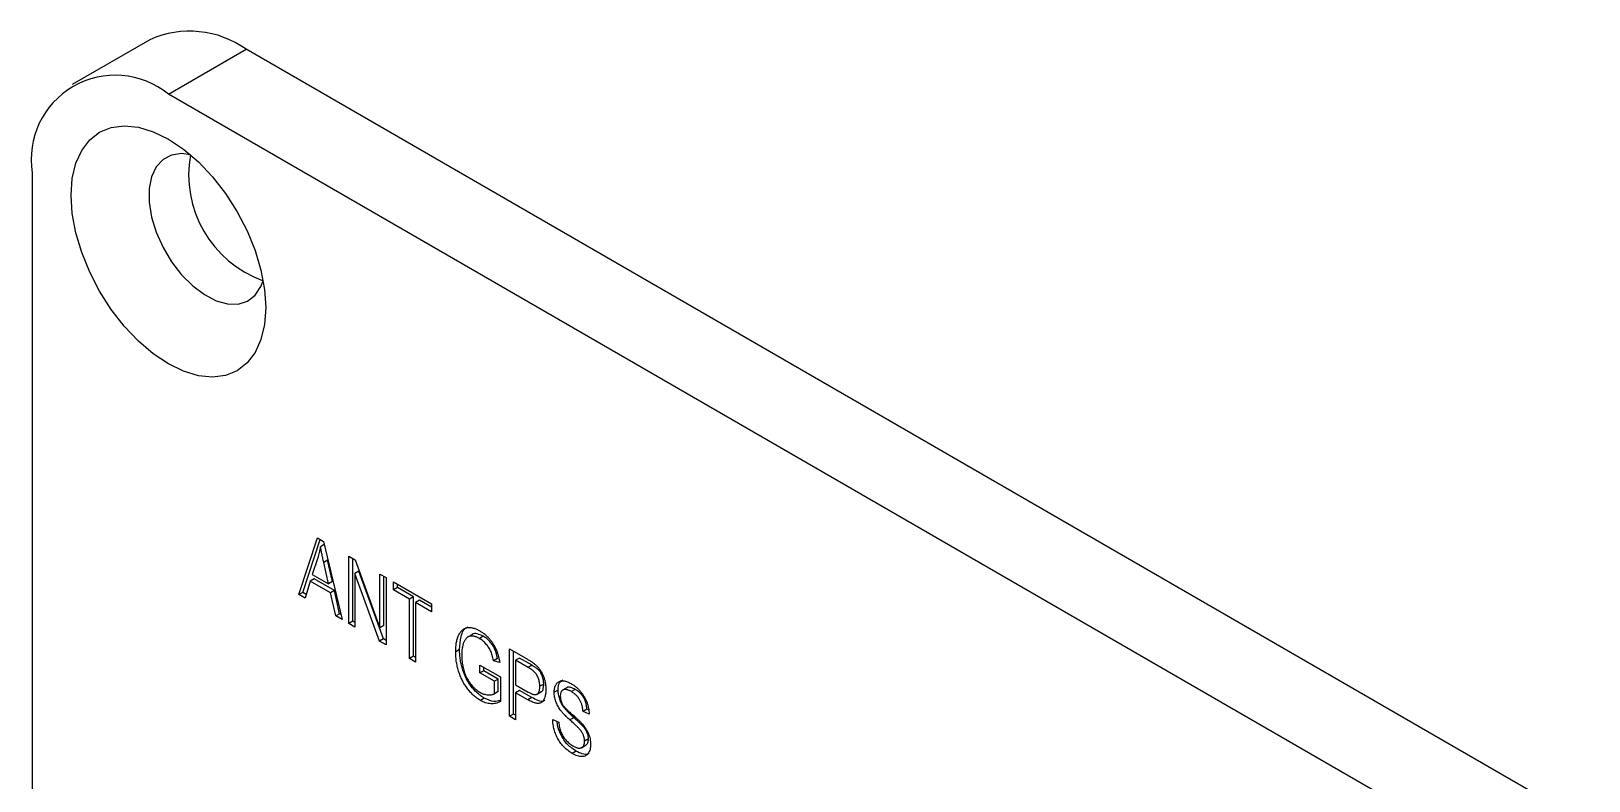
# Model space of a CAD drawing. Header units: millimetres. Extents: x 15 to 205, y 5 to 292.
# Drawn here: x 106.49 to 134.8, y 220.74 to 234.36 of the extents above; entities that cross this region are included whole.
import ezdxf

# ---------------------------------------------------------------- set-up
doc = ezdxf.new("R2010")
doc.units = ezdxf.units.MM

msp = doc.modelspace()

# ---------------------------------------------------------------- linework, layer by layer
at = {"color": 7, "linetype": 'Continuous', "lineweight": 25}
for p, q in [((108.65, 234.207), (107.235, 233.39)), ((108.985, 233.217), (110.4, 234.034)), ((163.715, 203.255), (110.4, 234.034)), ((162.301, 202.439), (108.985, 233.217)), ((106.51, 231.788), (106.51, 214.232)), ((111.356, 224.125), (111.694, 225.155)), ((111.426, 224.166), (111.742, 225.127)), ((111.694, 225.155), (111.802, 225.093)), ((111.802, 225.093), (112.141, 223.672)), ((111.699, 224.793), (111.599, 224.494)), ((111.815, 225.035), (111.748, 224.996)), ((112.265, 224.825), (112.382, 224.758)), ((112.265, 223.6), (112.265, 224.825)), ((112.335, 223.641), (112.335, 224.784)), ((111.879, 224.75), (111.808, 224.709)), ((111.897, 224.322), (111.808, 224.709)), ((111.968, 224.363), (111.879, 224.75)), ((112.446, 224.553), (112.375, 224.512)), ((112.822, 223.279), (112.375, 224.512)), ((112.375, 224.512), (112.375, 223.537)), ((112.382, 224.758), (112.829, 223.523)), ((112.892, 223.32), (112.446, 224.553)), ((111.563, 224.372), (111.47, 224.059)), ((111.633, 224.412), (111.563, 224.372)), ((111.933, 224.158), (111.563, 224.372)), ((111.599, 224.494), (111.897, 224.322)), ((112.004, 224.198), (111.633, 224.412)), ((111.968, 224.363), (111.897, 224.322)), ((112.829, 224.499), (112.94, 224.436)), ((112.829, 223.523), (112.829, 224.499)), ((112.9, 223.564), (112.9, 224.458)), ((112.94, 224.436), (112.94, 223.211)), ((113.077, 224.356), (113.766, 223.959)), ((113.077, 224.213), (113.077, 224.356)), ((113.148, 224.254), (113.077, 224.213)), ((113.148, 224.254), (113.148, 224.315)), ((113.437, 224.087), (113.148, 224.254)), ((111.426, 224.166), (111.356, 224.125)), ((111.47, 224.059), (111.356, 224.125)), ((111.491, 224.129), (111.426, 224.166)), ((112.004, 224.198), (111.933, 224.158)), ((112.026, 223.738), (111.933, 224.158)), ((112.097, 223.779), (112.004, 224.198)), ((113.367, 224.046), (113.077, 224.213)), ((113.437, 224.087), (113.367, 224.046)), ((113.367, 222.964), (113.367, 224.046)), ((113.437, 223.005), (113.437, 224.087)), ((113.548, 224.023), (113.477, 223.982)), ((113.766, 223.815), (113.477, 223.982)), ((113.477, 223.982), (113.477, 222.901)), ((113.766, 223.897), (113.548, 224.023)), ((113.766, 223.959), (113.766, 223.815)), ((112.097, 223.779), (112.026, 223.738)), ((112.141, 223.672), (112.026, 223.738)), ((112.118, 223.767), (112.097, 223.779)), ((112.335, 223.641), (112.265, 223.6)), ((112.375, 223.537), (112.265, 223.6)), ((112.375, 223.619), (112.335, 223.641)), ((112.9, 223.564), (112.829, 223.523)), ((114.51, 223.403), (114.421, 223.352)), ((114.708, 223.369), (114.637, 223.328)), ((112.892, 223.32), (112.822, 223.279)), ((112.94, 223.211), (112.822, 223.279)), ((112.94, 223.292), (112.892, 223.32)), ((114.278, 223.127), (114.207, 223.086)), ((115.185, 223.139), (115.512, 222.951)), ((115.185, 221.915), (115.185, 223.139)), ((115.256, 221.955), (115.256, 223.099)), ((113.437, 223.005), (113.367, 222.964)), ((113.477, 222.901), (113.367, 222.964)), ((113.477, 222.982), (113.437, 223.005)), ((114.648, 222.845), (115.02, 222.63)), ((114.648, 222.702), (114.648, 222.845)), ((114.718, 222.743), (114.718, 222.804)), ((114.966, 222.966), (114.896, 222.925)), ((115.006, 222.893), (114.896, 222.925)), ((115.366, 222.974), (115.295, 222.933)), ((115.295, 222.933), (115.295, 222.487)), ((115.524, 222.801), (115.295, 222.933)), ((115.594, 222.842), (115.366, 222.974)), ((115.594, 222.842), (115.524, 222.801)), ((114.718, 222.743), (114.648, 222.702)), ((114.909, 222.551), (114.648, 222.702)), ((114.98, 222.592), (114.718, 222.743)), ((114.98, 222.592), (114.909, 222.551)), ((114.909, 222.326), (114.909, 222.551)), ((114.98, 222.367), (114.98, 222.592)), ((115.02, 222.63), (115.02, 222.182)), ((114.726, 222.245), (114.655, 222.205)), ((114.98, 222.367), (114.909, 222.326)), ((115.295, 222.487), (115.526, 222.354)), ((115.366, 222.385), (115.295, 222.344)), ((115.519, 222.215), (115.295, 222.344)), ((115.295, 222.344), (115.295, 221.851)), ((115.59, 222.256), (115.366, 222.385)), ((115.59, 222.256), (115.519, 222.215)), ((115.678, 222.314), (115.766, 222.365)), ((115.807, 222.501), (115.736, 222.46)), ((116.068, 222.391), (115.998, 222.351)), ((116.234, 222.439), (116.145, 222.388)), ((116.38, 222.404), (116.309, 222.363)), ((115.256, 221.955), (115.185, 221.915)), ((115.295, 221.933), (115.256, 221.955)), ((116.592, 222.043), (116.521, 222.002)), ((116.631, 221.955), (116.521, 222.002)), ((116.621, 222.03), (116.592, 222.043)), ((115.295, 221.851), (115.185, 221.915)), ((115.97, 221.859), (116.08, 221.811)), ((116.354, 221.89), (116.284, 221.849)), ((116.49, 221.344), (116.578, 221.395)), ((116.619, 221.505), (116.549, 221.464)), ((116.395, 221.282), (116.325, 221.241))]:
    msp.add_line(p, q, dxfattribs=at)
at = {"color": 7, "linetype": 'Continuous', "lineweight": 25, "flags": 128}
for points in [[(110.753, 229.339), (110.731, 229.032), (110.667, 228.758), (110.56, 228.523), (110.415, 228.334), (110.235, 228.194), (110.024, 228.108), (109.788, 228.077), (109.532, 228.103), (109.262, 228.183), (108.985, 228.318), (108.709, 228.503), (108.439, 228.733), (108.183, 229.004), (107.946, 229.308), (107.735, 229.637), (107.555, 229.985), (107.41, 230.342), (107.304, 230.699), (107.239, 231.048), (107.218, 231.38), (107.239, 231.687), (107.304, 231.961), (107.41, 232.195), (107.555, 232.385), (107.735, 232.524), (107.946, 232.611), (108.183, 232.641), (108.439, 232.616), (108.709, 232.535), (108.985, 232.401), (109.262, 232.216), (109.532, 231.985), (109.788, 231.715), (110.024, 231.411), (110.235, 231.081), (110.415, 230.734), (110.56, 230.377), (110.667, 230.02), (110.731, 229.671), (110.753, 229.339)], [(109.385, 232.117), (109.225, 232.137), (109.043, 232.111), (108.888, 232.03), (108.765, 231.897), (108.68, 231.718), (108.637, 231.501), (108.637, 231.253), (108.68, 230.985), (108.765, 230.708), (108.888, 230.434), (109.043, 230.174), (109.225, 229.938), (109.427, 229.735), (109.639, 229.575), (109.853, 229.464), (110.061, 229.406), (110.253, 229.404), (110.423, 229.458), (110.563, 229.565), (110.667, 229.722), (110.707, 229.826)]]:
    msp.add_lwpolyline(points, dxfattribs=at)
at = {"color": 7, "linetype": 'Continuous', "lineweight": 25}
for centre, radius, start, end in [((109.373, 232.593), 1.768, 54.5327, 114.1567), ((108.019, 232.033), 1.528, 50.7967, 189.2141), ((111.408, 231.758), 2.055, 169.9255, 250.0663)]:
    msp.add_arc(centre, radius, start, end, dxfattribs=at)
for points, knots in [([(111.748, 224.996), (111.745, 224.978), (111.739, 224.943), (111.727, 224.892), (111.714, 224.841), (111.704, 224.809), (111.699, 224.793)], [0, 0, 0, 0, 0.248875, 0.49742, 0.747941, 1, 1, 1, 1]), ([(111.808, 224.709), (111.805, 224.724), (111.799, 224.752), (111.789, 224.794), (111.781, 224.833), (111.773, 224.87), (111.766, 224.904), (111.759, 224.937), (111.753, 224.967), (111.75, 224.987), (111.748, 224.996)], [0, 0, 0, 0, 0.151074, 0.29495, 0.430719, 0.55996, 0.681357, 0.794418, 0.901243, 1, 1, 1, 1]), ([(114.207, 223.086), (114.207, 223.102), (114.207, 223.134), (114.21, 223.18), (114.215, 223.223), (114.221, 223.263), (114.229, 223.301), (114.24, 223.336), (114.252, 223.369), (114.266, 223.398), (114.281, 223.425), (114.297, 223.449), (114.315, 223.47), (114.334, 223.487), (114.354, 223.502), (114.375, 223.513), (114.397, 223.522), (114.421, 223.527), (114.445, 223.529), (114.471, 223.528), (114.498, 223.525), (114.526, 223.519), (114.555, 223.51), (114.585, 223.498), (114.616, 223.483), (114.637, 223.472), (114.648, 223.466)], [0, 0, 0, 0, 0.053463, 0.105137, 0.155418, 0.204128, 0.251658, 0.298284, 0.343767, 0.388266, 0.431829, 0.473763, 0.514099, 0.553175, 0.591054, 0.628087, 0.664322, 0.700222, 0.735964, 0.771765, 0.807942, 0.844588, 0.881846, 0.920031, 0.959557, 1, 1, 1, 1]), ([(114.278, 223.127), (114.284, 223.207), (114.295, 223.368), (114.356, 223.52), (114.426, 223.536), (114.435, 223.538)], [0, 0, 0, 0, 0.466068, 0.930515, 1, 1, 1, 1]), ([(114.637, 223.328), (114.629, 223.333), (114.614, 223.341), (114.591, 223.352), (114.569, 223.361), (114.548, 223.367), (114.527, 223.372), (114.508, 223.374), (114.489, 223.374), (114.471, 223.372), (114.454, 223.368), (114.438, 223.361), (114.422, 223.353), (114.408, 223.341), (114.394, 223.328), (114.382, 223.312), (114.37, 223.294), (114.359, 223.273), (114.349, 223.251), (114.34, 223.226), (114.333, 223.198), (114.327, 223.169), (114.323, 223.137), (114.319, 223.103), (114.317, 223.066), (114.317, 223.04), (114.317, 223.028)], [0, 0, 0, 0, 0.039685, 0.078083, 0.115732, 0.152035, 0.187856, 0.22295, 0.257949, 0.292709, 0.327632, 0.363189, 0.399401, 0.43625, 0.474911, 0.514631, 0.555789, 0.598863, 0.643197, 0.689157, 0.736131, 0.785147, 0.835845, 0.888456, 0.943369, 1, 1, 1, 1]), ([(114.708, 223.369), (114.671, 223.386), (114.598, 223.421), (114.525, 223.421), (114.502, 223.398), (114.501, 223.397)], [0, 0, 0, 0, 0.489843, 0.978336, 1, 1, 1, 1]), ([(114.648, 223.466), (114.663, 223.456), (114.694, 223.438), (114.738, 223.404), (114.779, 223.368), (114.817, 223.328), (114.851, 223.285), (114.883, 223.239), (114.911, 223.191), (114.932, 223.149), (114.947, 223.114), (114.958, 223.086), (114.968, 223.057), (114.977, 223.027), (114.985, 222.995), (114.993, 222.962), (115, 222.928), (115.004, 222.905), (115.006, 222.893)], [0, 0, 0, 0, 0.08884, 0.172823, 0.25299, 0.330537, 0.406372, 0.480886, 0.555221, 0.630843, 0.670089, 0.710569, 0.753368, 0.798103, 0.845063, 0.894345, 0.945926, 1, 1, 1, 1]), ([(114.966, 222.966), (114.963, 222.983), (114.956, 223.017), (114.943, 223.064), (114.929, 223.107), (114.913, 223.145), (114.895, 223.179), (114.875, 223.212), (114.852, 223.243), (114.827, 223.273), (114.8, 223.301), (114.771, 223.327), (114.74, 223.35), (114.719, 223.363), (114.708, 223.369)], [0, 0, 0, 0, 0.112809, 0.212382, 0.300207, 0.377104, 0.448767, 0.521144, 0.595149, 0.671622, 0.750239, 0.830373, 0.913275, 1, 1, 1, 1]), ([(114.655, 222.205), (114.644, 222.211), (114.624, 222.224), (114.593, 222.245), (114.562, 222.268), (114.533, 222.293), (114.505, 222.319), (114.478, 222.348), (114.451, 222.378), (114.425, 222.41), (114.401, 222.443), (114.377, 222.478), (114.355, 222.514), (114.335, 222.552), (114.315, 222.591), (114.297, 222.631), (114.281, 222.673), (114.265, 222.716), (114.251, 222.759), (114.24, 222.804), (114.23, 222.849), (114.221, 222.896), (114.215, 222.942), (114.21, 222.99), (114.207, 223.038), (114.207, 223.07), (114.207, 223.086)], [0, 0, 0, 0, 0.040148, 0.079613, 0.11807, 0.156206, 0.193673, 0.231029, 0.268512, 0.306059, 0.343763, 0.381446, 0.419308, 0.457555, 0.496773, 0.536532, 0.577305, 0.619549, 0.662812, 0.706677, 0.751934, 0.798478, 0.846404, 0.895869, 0.947035, 1, 1, 1, 1]), ([(114.726, 222.245), (114.715, 222.252), (114.694, 222.264), (114.663, 222.285), (114.633, 222.309), (114.604, 222.333), (114.576, 222.36), (114.548, 222.389), (114.521, 222.419), (114.496, 222.451), (114.471, 222.484), (114.448, 222.519), (114.426, 222.555), (114.405, 222.593), (114.386, 222.632), (114.368, 222.672), (114.351, 222.714), (114.336, 222.756), (114.322, 222.8), (114.31, 222.845), (114.3, 222.89), (114.292, 222.936), (114.285, 222.983), (114.281, 223.031), (114.278, 223.079), (114.278, 223.111), (114.278, 223.127)], [0, 0, 0, 0, 0.040148, 0.079613, 0.11807, 0.156206, 0.193673, 0.231029, 0.268512, 0.306059, 0.343763, 0.381446, 0.419308, 0.457555, 0.496773, 0.536532, 0.577305, 0.619549, 0.662812, 0.706677, 0.751934, 0.798478, 0.846404, 0.895869, 0.947035, 1, 1, 1, 1]), ([(114.896, 222.925), (114.892, 222.942), (114.885, 222.976), (114.873, 223.024), (114.859, 223.066), (114.843, 223.104), (114.825, 223.138), (114.805, 223.171), (114.782, 223.202), (114.756, 223.232), (114.729, 223.26), (114.7, 223.286), (114.669, 223.309), (114.648, 223.322), (114.637, 223.328)], [0, 0, 0, 0, 0.112809, 0.212382, 0.300207, 0.377104, 0.448767, 0.521144, 0.595149, 0.671622, 0.750239, 0.830373, 0.913275, 1, 1, 1, 1]), ([(114.317, 223.028), (114.317, 223.008), (114.318, 222.97), (114.322, 222.912), (114.329, 222.857), (114.339, 222.803), (114.352, 222.752), (114.368, 222.703), (114.387, 222.656), (114.408, 222.611), (114.432, 222.569), (114.458, 222.529), (114.485, 222.492), (114.515, 222.458), (114.546, 222.427), (114.578, 222.399), (114.613, 222.373), (114.636, 222.359), (114.648, 222.352)], [0, 0, 0, 0, 0.0840191, 0.1629848, 0.2372258, 0.307222, 0.3730555, 0.4356387, 0.4958132, 0.5538963, 0.6105178, 0.6656032, 0.7197881, 0.773579, 0.8279738, 0.8833836, 0.9405038, 1, 1, 1, 1]), ([(115.512, 222.951), (115.521, 222.945), (115.539, 222.935), (115.565, 222.919), (115.589, 222.903), (115.611, 222.888), (115.632, 222.873), (115.65, 222.858), (115.667, 222.844), (115.677, 222.834), (115.682, 222.829)], [0, 0, 0, 0, 0.162643, 0.312901, 0.453294, 0.58413, 0.70285, 0.811058, 0.910586, 1, 1, 1, 1]), ([(115.807, 222.501), (115.806, 222.513), (115.806, 222.536), (115.801, 222.572), (115.793, 222.607), (115.782, 222.641), (115.769, 222.673), (115.755, 222.702), (115.739, 222.727), (115.725, 222.746), (115.712, 222.759), (115.7, 222.77), (115.687, 222.781), (115.672, 222.792), (115.655, 222.804), (115.636, 222.816), (115.616, 222.829), (115.602, 222.837), (115.594, 222.842)], [0, 0, 0, 0, 0.09377, 0.18145, 0.264182, 0.343634, 0.418713, 0.486671, 0.549814, 0.609602, 0.641373, 0.677381, 0.718583, 0.764671, 0.815739, 0.871811, 0.933005, 1, 1, 1, 1]), ([(115.682, 222.829), (115.688, 222.823), (115.7, 222.81), (115.717, 222.789), (115.734, 222.768), (115.749, 222.745), (115.764, 222.721), (115.778, 222.695), (115.79, 222.669), (115.802, 222.641), (115.812, 222.613), (115.821, 222.584), (115.829, 222.555), (115.835, 222.525), (115.84, 222.495), (115.843, 222.465), (115.846, 222.434), (115.846, 222.413), (115.846, 222.403)], [0, 0, 0, 0, 0.056072, 0.112012, 0.167171, 0.222811, 0.27891, 0.336355, 0.395158, 0.456072, 0.518045, 0.581404, 0.645662, 0.712108, 0.780061, 0.850885, 0.92373, 1, 1, 1, 1]), ([(115.736, 222.46), (115.736, 222.472), (115.735, 222.495), (115.73, 222.531), (115.723, 222.566), (115.712, 222.6), (115.699, 222.632), (115.684, 222.661), (115.669, 222.686), (115.654, 222.705), (115.641, 222.719), (115.629, 222.729), (115.616, 222.74), (115.601, 222.751), (115.584, 222.763), (115.566, 222.775), (115.545, 222.788), (115.531, 222.796), (115.524, 222.801)], [0, 0, 0, 0, 0.09377, 0.18145, 0.264182, 0.343634, 0.418713, 0.486671, 0.549814, 0.609602, 0.641373, 0.677381, 0.718583, 0.764671, 0.815739, 0.871811, 0.933005, 1, 1, 1, 1]), ([(115.998, 222.351), (115.998, 222.363), (115.998, 222.386), (116.002, 222.418), (116.009, 222.448), (116.018, 222.473), (116.03, 222.496), (116.044, 222.515), (116.061, 222.532), (116.081, 222.545), (116.102, 222.554), (116.126, 222.56), (116.151, 222.561), (116.179, 222.559), (116.208, 222.552), (116.239, 222.542), (116.271, 222.527), (116.294, 222.515), (116.305, 222.509)], [0, 0, 0, 0, 0.065534, 0.128827, 0.189955, 0.249648, 0.308248, 0.366796, 0.425501, 0.485892, 0.546682, 0.606687, 0.667522, 0.729426, 0.793138, 0.859027, 0.927697, 1, 1, 1, 1]), ([(116.068, 222.391), (116.072, 222.443), (116.077, 222.53), (116.132, 222.562), (116.154, 222.576)], [0, 0, 0, 0, 0.585709, 1, 1, 1, 1]), ([(114.648, 222.352), (114.66, 222.345), (114.684, 222.332), (114.72, 222.319), (114.756, 222.31), (114.792, 222.305), (114.827, 222.304), (114.858, 222.307), (114.886, 222.314), (114.902, 222.322), (114.909, 222.326)], [0, 0, 0, 0, 0.12227, 0.248326, 0.378192, 0.51368, 0.647529, 0.772651, 0.889832, 1, 1, 1, 1]), ([(115.02, 222.209), (114.982, 222.195), (114.896, 222.166), (114.787, 222.217), (114.726, 222.245)], [0, 0, 0, 0, 0.443771, 1, 1, 1, 1]), ([(115.846, 222.403), (115.846, 222.389), (115.846, 222.363), (115.842, 222.326), (115.836, 222.293), (115.828, 222.262), (115.818, 222.235), (115.805, 222.211), (115.79, 222.19), (115.773, 222.173), (115.753, 222.159), (115.729, 222.152), (115.702, 222.149), (115.672, 222.152), (115.639, 222.16), (115.602, 222.173), (115.561, 222.191), (115.533, 222.207), (115.519, 222.215)], [0, 0, 0, 0, 0.066633, 0.130318, 0.191414, 0.250222, 0.307644, 0.363778, 0.418941, 0.474177, 0.529339, 0.585724, 0.64416, 0.705484, 0.771261, 0.841987, 0.917917, 1, 1, 1, 1]), ([(115.526, 222.354), (115.535, 222.349), (115.552, 222.34), (115.576, 222.328), (115.599, 222.319), (115.62, 222.313), (115.639, 222.31), (115.656, 222.31), (115.672, 222.313), (115.686, 222.318), (115.697, 222.326), (115.708, 222.337), (115.717, 222.351), (115.724, 222.368), (115.729, 222.387), (115.733, 222.409), (115.735, 222.433), (115.736, 222.451), (115.736, 222.46)], [0, 0, 0, 0, 0.079332, 0.153706, 0.223583, 0.288684, 0.34954, 0.407382, 0.462364, 0.51587, 0.56925, 0.622815, 0.678057, 0.736107, 0.796367, 0.859845, 0.927813, 1, 1, 1, 1]), ([(115.824, 222.211), (115.82, 222.206), (115.795, 222.174), (115.703, 222.198), (115.628, 222.237), (115.59, 222.256)], [0, 0, 0, 0, 0.09205, 0.544798, 1, 1, 1, 1]), ([(115.755, 222.365), (115.759, 222.365), (115.784, 222.367), (115.801, 222.422), (115.805, 222.474), (115.807, 222.501)], [0, 0, 0, 0, 0.078492, 0.538009, 1, 1, 1, 1]), ([(116.284, 221.849), (116.274, 221.858), (116.254, 221.875), (116.227, 221.901), (116.201, 221.926), (116.178, 221.95), (116.157, 221.972), (116.139, 221.993), (116.122, 222.013), (116.103, 222.037), (116.083, 222.069), (116.061, 222.107), (116.042, 222.146), (116.026, 222.187), (116.013, 222.228), (116.004, 222.269), (115.998, 222.311), (115.998, 222.337), (115.998, 222.351)], [0, 0, 0, 0, 0.069613, 0.134156, 0.194122, 0.24927, 0.300398, 0.34646, 0.388252, 0.425903, 0.496106, 0.565535, 0.634846, 0.704759, 0.775666, 0.847725, 0.922418, 1, 1, 1, 1]), ([(116.354, 221.89), (116.344, 221.899), (116.325, 221.916), (116.298, 221.942), (116.272, 221.967), (116.249, 221.99), (116.228, 222.012), (116.209, 222.034), (116.193, 222.054), (116.174, 222.078), (116.153, 222.109), (116.132, 222.148), (116.112, 222.187), (116.097, 222.228), (116.084, 222.269), (116.075, 222.31), (116.069, 222.351), (116.069, 222.378), (116.068, 222.391)], [0, 0, 0, 0, 0.069613, 0.134156, 0.194122, 0.24927, 0.300398, 0.34646, 0.388252, 0.425903, 0.496106, 0.565535, 0.634846, 0.704759, 0.775666, 0.847725, 0.922418, 1, 1, 1, 1]), ([(116.309, 222.363), (116.301, 222.368), (116.286, 222.377), (116.263, 222.386), (116.242, 222.395), (116.223, 222.4), (116.205, 222.403), (116.188, 222.403), (116.173, 222.401), (116.159, 222.396), (116.147, 222.388), (116.137, 222.379), (116.127, 222.369), (116.12, 222.355), (116.115, 222.34), (116.111, 222.324), (116.108, 222.305), (116.108, 222.291), (116.108, 222.284)], [0, 0, 0, 0, 0.080424, 0.155448, 0.227487, 0.294949, 0.359799, 0.42102, 0.481902, 0.540608, 0.598482, 0.655152, 0.710201, 0.765597, 0.821722, 0.879164, 0.938369, 1, 1, 1, 1]), ([(116.108, 222.284), (116.108, 222.271), (116.109, 222.247), (116.115, 222.209), (116.126, 222.173), (116.137, 222.151), (116.142, 222.14)], [0, 0, 0, 0, 0.283774, 0.539584, 0.775645, 1, 1, 1, 1]), ([(116.38, 222.404), (116.353, 222.417), (116.298, 222.444), (116.241, 222.451), (116.225, 222.433), (116.225, 222.433)], [0, 0, 0, 0, 0.4979718, 0.9926168, 1, 1, 1, 1]), ([(116.305, 222.509), (116.321, 222.499), (116.352, 222.48), (116.396, 222.447), (116.437, 222.409), (116.475, 222.367), (116.51, 222.323), (116.54, 222.275), (116.567, 222.226), (116.589, 222.174), (116.607, 222.12), (116.62, 222.065), (116.629, 222.009), (116.63, 221.973), (116.631, 221.955)], [0, 0, 0, 0, 0.091915, 0.17935, 0.26276, 0.343825, 0.423054, 0.500154, 0.577402, 0.656471, 0.73765, 0.820878, 0.907923, 1, 1, 1, 1]), ([(116.521, 222.002), (116.52, 222.013), (116.519, 222.033), (116.514, 222.063), (116.509, 222.091), (116.502, 222.119), (116.493, 222.146), (116.483, 222.171), (116.472, 222.195), (116.459, 222.218), (116.445, 222.24), (116.43, 222.261), (116.413, 222.281), (116.395, 222.3), (116.375, 222.317), (116.354, 222.334), (116.332, 222.349), (116.317, 222.359), (116.309, 222.363)], [0, 0, 0, 0, 0.076573, 0.149323, 0.217219, 0.282087, 0.343266, 0.402231, 0.458477, 0.514151, 0.569073, 0.624353, 0.681191, 0.739404, 0.79983, 0.862831, 0.929646, 1, 1, 1, 1]), ([(116.592, 222.043), (116.591, 222.053), (116.589, 222.073), (116.585, 222.103), (116.579, 222.132), (116.572, 222.16), (116.564, 222.186), (116.554, 222.212), (116.543, 222.236), (116.53, 222.259), (116.516, 222.281), (116.5, 222.302), (116.484, 222.322), (116.465, 222.34), (116.446, 222.358), (116.425, 222.375), (116.403, 222.39), (116.388, 222.399), (116.38, 222.404)], [0, 0, 0, 0, 0.076573, 0.149323, 0.217219, 0.282087, 0.343266, 0.402231, 0.458477, 0.514151, 0.569073, 0.624353, 0.681191, 0.739404, 0.79983, 0.862831, 0.929646, 1, 1, 1, 1]), ([(115.02, 222.182), (115.005, 222.175), (114.978, 222.162), (114.934, 222.15), (114.889, 222.143), (114.844, 222.142), (114.797, 222.148), (114.751, 222.16), (114.703, 222.179), (114.671, 222.196), (114.655, 222.205)], [0, 0, 0, 0, 0.140143, 0.274282, 0.402865, 0.527314, 0.647566, 0.76586, 0.882524, 1, 1, 1, 1]), ([(116.142, 222.14), (116.146, 222.134), (116.153, 222.122), (116.167, 222.104), (116.183, 222.083), (116.203, 222.062), (116.225, 222.039), (116.251, 222.014), (116.28, 221.988), (116.3, 221.97), (116.311, 221.961)], [0, 0, 0, 0, 0.075016, 0.16293, 0.264674, 0.38097, 0.512309, 0.658221, 0.820832, 1, 1, 1, 1]), ([(116.311, 221.961), (116.322, 221.952), (116.342, 221.935), (116.371, 221.909), (116.398, 221.885), (116.422, 221.864), (116.444, 221.843), (116.463, 221.824), (116.48, 221.808), (116.49, 221.797), (116.495, 221.792)], [0, 0, 0, 0, 0.169324, 0.325355, 0.468916, 0.600312, 0.718846, 0.824985, 0.918758, 1, 1, 1, 1]), ([(116.325, 221.241), (116.312, 221.249), (116.286, 221.264), (116.249, 221.291), (116.214, 221.32), (116.181, 221.351), (116.15, 221.385), (116.12, 221.421), (116.093, 221.459), (116.069, 221.5), (116.046, 221.541), (116.027, 221.585), (116.01, 221.629), (115.996, 221.673), (115.985, 221.719), (115.977, 221.765), (115.972, 221.812), (115.971, 221.843), (115.97, 221.859)], [0, 0, 0, 0, 0.069062, 0.134766, 0.197611, 0.258528, 0.318127, 0.377058, 0.435686, 0.494734, 0.554091, 0.613333, 0.672924, 0.734066, 0.796299, 0.861241, 0.92897, 1, 1, 1, 1]), ([(116.395, 221.282), (116.342, 221.318), (116.235, 221.39), (116.115, 221.57), (116.06, 221.717), (116.054, 221.787), (116.052, 221.807)], [0, 0, 0, 0, 0.323651, 0.645918, 0.900445, 1, 1, 1, 1]), ([(116.08, 221.811), (116.082, 221.794), (116.085, 221.762), (116.093, 221.714), (116.104, 221.67), (116.118, 221.63), (116.136, 221.592), (116.156, 221.556), (116.18, 221.52), (116.206, 221.486), (116.236, 221.454), (116.267, 221.425), (116.3, 221.399), (116.323, 221.386), (116.334, 221.378)], [0, 0, 0, 0, 0.106713, 0.202383, 0.287988, 0.365132, 0.438155, 0.511442, 0.587093, 0.665986, 0.746839, 0.82888, 0.91253, 1, 1, 1, 1]), ([(116.549, 221.464), (116.548, 221.473), (116.548, 221.491), (116.544, 221.518), (116.537, 221.545), (116.528, 221.572), (116.516, 221.598), (116.502, 221.624), (116.485, 221.65), (116.468, 221.671), (116.452, 221.689), (116.437, 221.705), (116.419, 221.724), (116.398, 221.744), (116.374, 221.767), (116.346, 221.792), (116.316, 221.82), (116.295, 221.839), (116.284, 221.849)], [0, 0, 0, 0, 0.062827, 0.122373, 0.180384, 0.236489, 0.292629, 0.350398, 0.410193, 0.473423, 0.510212, 0.55528, 0.608473, 0.669857, 0.740038, 0.817917, 0.904812, 1, 1, 1, 1]), ([(116.619, 221.505), (116.619, 221.514), (116.619, 221.532), (116.615, 221.559), (116.608, 221.586), (116.599, 221.613), (116.587, 221.639), (116.573, 221.665), (116.555, 221.691), (116.539, 221.712), (116.523, 221.73), (116.508, 221.746), (116.49, 221.764), (116.469, 221.785), (116.444, 221.808), (116.417, 221.833), (116.387, 221.861), (116.365, 221.88), (116.354, 221.89)], [0, 0, 0, 0, 0.062827, 0.122373, 0.180384, 0.236489, 0.292629, 0.350398, 0.410193, 0.473423, 0.510212, 0.55528, 0.608473, 0.669857, 0.740038, 0.817917, 0.904812, 1, 1, 1, 1]), ([(116.495, 221.792), (116.508, 221.777), (116.533, 221.748), (116.566, 221.702), (116.595, 221.654), (116.618, 221.605), (116.637, 221.555), (116.649, 221.505), (116.657, 221.454), (116.658, 221.421), (116.659, 221.405)], [0, 0, 0, 0, 0.133785, 0.259385, 0.380822, 0.499531, 0.618358, 0.739896, 0.866296, 1, 1, 1, 1]), ([(116.659, 221.405), (116.658, 221.388), (116.657, 221.356), (116.649, 221.313), (116.636, 221.275), (116.617, 221.243), (116.594, 221.217), (116.567, 221.197), (116.536, 221.186), (116.501, 221.181), (116.462, 221.184), (116.42, 221.196), (116.373, 221.214), (116.341, 221.232), (116.325, 221.241)], [0, 0, 0, 0, 0.084273, 0.166517, 0.247388, 0.328837, 0.409098, 0.487727, 0.565708, 0.644985, 0.726558, 0.81207, 0.902729, 1, 1, 1, 1]), ([(116.334, 221.378), (116.342, 221.374), (116.359, 221.365), (116.382, 221.354), (116.404, 221.346), (116.424, 221.341), (116.444, 221.337), (116.461, 221.338), (116.478, 221.34), (116.492, 221.345), (116.505, 221.353), (116.517, 221.362), (116.527, 221.374), (116.535, 221.388), (116.541, 221.404), (116.546, 221.422), (116.548, 221.442), (116.548, 221.457), (116.549, 221.464)], [0, 0, 0, 0, 0.0781253, 0.1518301, 0.2221521, 0.2890233, 0.3525976, 0.414842, 0.4749349, 0.5348434, 0.5934135, 0.6507869, 0.707286, 0.7634578, 0.8197238, 0.8778515, 0.9374785, 1, 1, 1, 1]), ([(116.569, 221.39), (116.584, 221.402), (116.614, 221.427), (116.618, 221.479), (116.619, 221.505)], [0, 0, 0, 0, 0.496202, 1, 1, 1, 1]), ([(116.635, 221.25), (116.627, 221.242), (116.596, 221.212), (116.507, 221.226), (116.433, 221.263), (116.395, 221.282)], [0, 0, 0, 0, 0.157028, 0.577854, 1, 1, 1, 1])]:
    msp.add_open_spline(points, degree=3, knots=knots, dxfattribs=at)

doc.saveas('drawing.dxf')
